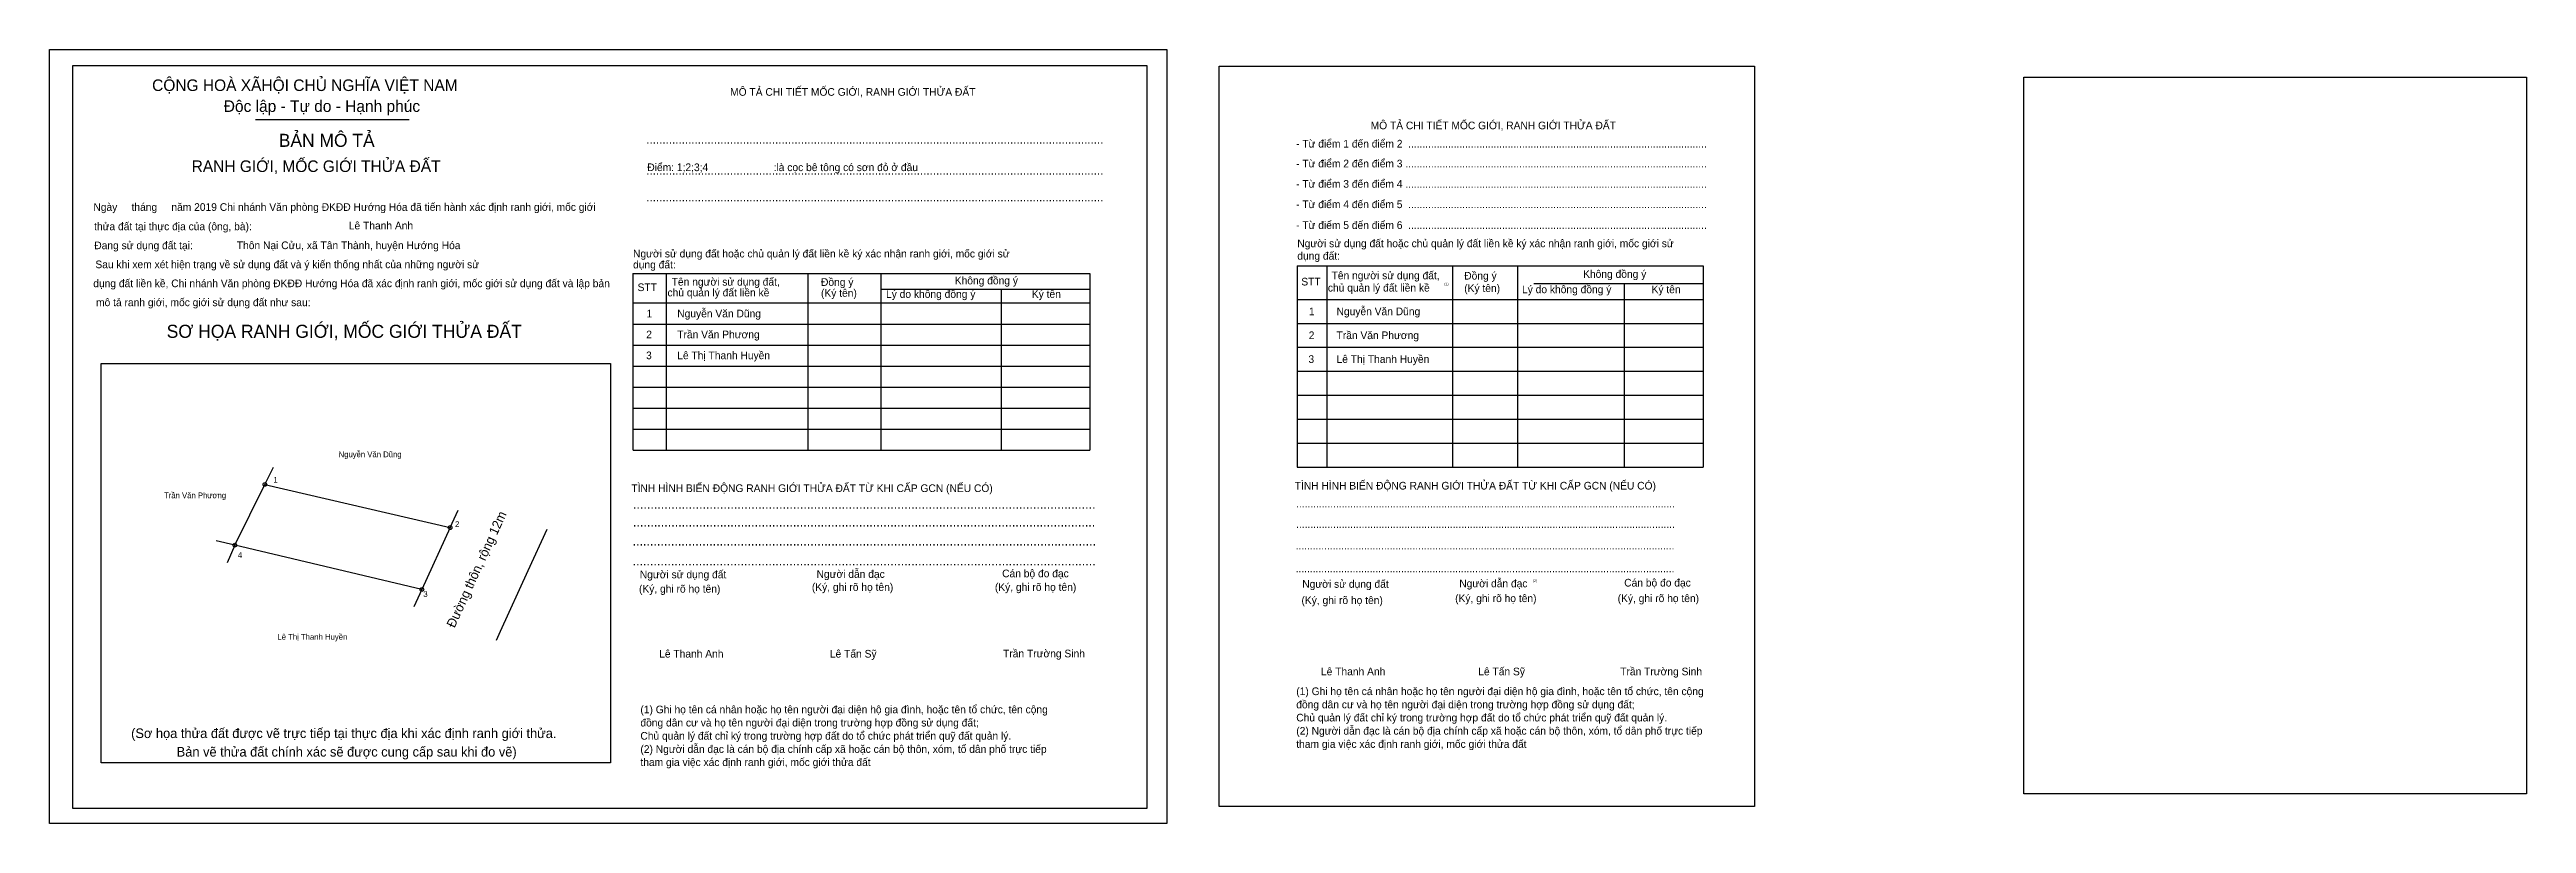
# Model space of a CAD drawing. Extents: x 129 to 540958, y 21 to 1835381.
# Drawn here: x 540624.4 to 540958.4, y 1835277.1 to 1835381.5 of the extents above.
import ezdxf

# ---------------------------------------------------------------- set-up
doc = ezdxf.new("R2010")
doc.units = 0
for name, color, linetype in [('bmtKhungInTrang1', 7, 'Continuous'), ('bmtKhungInTrang2', 7, 'Continuous'), ('bmtNoiDung', 7, 'Continuous'), ('bmtTemplate', 7, 'Continuous'), ('CanhThua', 7, 'Continuous'), ('Level 1', 7, 'Continuous'), ('Level 10', 7, 'Continuous'), ('Level 23', 7, 'Continuous'), ('MocDinhThua', 7, 'Continuous'), ('RauThua', 7, 'Continuous'), ('SoHieuDinhThua', 7, 'Continuous'), ('TenChuLanCan', 7, 'Continuous')]:
    doc.layers.add(name, color=color, linetype=linetype)

msp = doc.modelspace()

# ---------------------------------------------------------------- linework, layer by layer
at = {"layer": 'bmtKhungInTrang1'}
for points in [[(540624.42, 1835381.45), (540775.07, 1835381.45), (540775.07, 1835277.1), (540624.42, 1835277.1)], [(540627.54, 1835379.31), (540772.39, 1835379.31), (540772.39, 1835279.14), (540627.54, 1835279.14)]]:
    msp.add_lwpolyline(points, close=True, dxfattribs=at)
at = {"layer": 'bmtKhungInTrang2'}
msp.add_lwpolyline([(540782.15, 1835379.21), (540854.32, 1835379.21), (540854.32, 1835279.39), (540782.15, 1835279.39)], close=True, dxfattribs=at)
at = {"layer": 'bmtTemplate'}
for p, q in [((540652.21, 1835372.01), (540672.9, 1835372.01)), ((540796.63, 1835352.28), (540796.63, 1835325.15)), ((540813.61, 1835352.28), (540813.61, 1835325.15)), ((540822.34, 1835352.32), (540822.34, 1835325.15)), ((540847.41, 1835352.28), (540847.41, 1835325.15)), ((540707.56, 1835351.25), (540707.56, 1835327.42)), ((540726.66, 1835351.25), (540726.66, 1835327.42)), ((540736.5, 1835351.27), (540736.5, 1835327.42)), ((540736.5, 1835349.15), (540764.71, 1835349.15)), ((540764.71, 1835351.25), (540764.71, 1835327.42)), ((540824.56, 1835349.89), (540847.41, 1835349.89)), ((540703.1, 1835347.28), (540764.71, 1835347.28)), ((540792.67, 1835347.76), (540847.41, 1835347.76)), ((540703.1, 1835344.44), (540764.71, 1835344.44)), ((540703.1, 1835341.6), (540764.71, 1835341.6)), ((540792.67, 1835344.53), (540847.41, 1835344.53)), ((540703.1, 1835338.77), (540764.71, 1835338.77)), ((540792.67, 1835341.3), (540847.41, 1835341.3)), ((540792.67, 1835338.07), (540847.41, 1835338.07)), ((540703.1, 1835335.93), (540764.71, 1835335.93)), ((540792.67, 1835334.84), (540847.41, 1835334.84)), ((540703.1, 1835333.1), (540764.71, 1835333.1)), ((540792.67, 1835331.61), (540847.41, 1835331.61)), ((540703.1, 1835330.26), (540764.71, 1835330.26)), ((540792.67, 1835328.38), (540847.41, 1835328.38)), ((540703.1, 1835327.42), (540764.71, 1835327.42)), ((540792.67, 1835325.15), (540847.41, 1835325.15))]:
    msp.add_line(p, q, dxfattribs=at)
for points in [[(540627.54, 1835379.31), (540772.39, 1835379.31), (540772.39, 1835279.14), (540627.54, 1835279.14)], [(540890.65, 1835377.71), (540958.41, 1835377.71), (540958.41, 1835281.08), (540890.65, 1835281.08)], [(540631.37, 1835285.26), (540631.37, 1835339.13), (540700.04, 1835339.13), (540700.04, 1835285.26)]]:
    msp.add_lwpolyline(points, close=True, dxfattribs=at)
for points in [[(540792.64, 1835352.28), (540847.41, 1835352.28)], [(540792.64, 1835352.28), (540792.64, 1835325.15)], [(540703.06, 1835351.25), (540764.71, 1835351.25)], [(540703.06, 1835351.25), (540703.06, 1835327.42)], [(540752.72, 1835349.12), (540752.72, 1835327.42)], [(540836.76, 1835349.86), (540836.76, 1835325.15)]]:
    msp.add_lwpolyline(points, dxfattribs=at)
at = {"layer": 'CanhThua'}
for p, q in [((540649.41, 1835314.63), (540653.46, 1835322.81)), ((540653.46, 1835322.81), (540678.43, 1835316.99)), ((540678.43, 1835316.99), (540674.63, 1835308.65)), ((540674.63, 1835308.65), (540649.41, 1835314.63))]:
    msp.add_line(p, q, dxfattribs=at)
at = {"layer": 'Level 10'}
for p, q in [((540688.95, 1835311.2), (540691.5, 1835316.8)), ((540685.23, 1835303.02), (540688.95, 1835311.2))]:
    msp.add_line(p, q, dxfattribs=at)
at = {"layer": 'Level 23'}
msp.add_line((540684.69, 1835301.83), (540685.23, 1835303.02), dxfattribs=at)
at = {"layer": 'MocDinhThua'}
for centre in [(540653.46, 1835322.81), (540649.41, 1835314.63), (540678.43, 1835316.99), (540674.63, 1835308.65)]:
    msp.add_circle(centre, 0.25, dxfattribs=at)
at = {"layer": 'RauThua'}
for p, q in [((540653.46, 1835322.81), (540654.61, 1835325.13)), ((540678.43, 1835316.99), (540679.5, 1835319.35)), ((540649.41, 1835314.63), (540646.89, 1835315.23)), ((540649.41, 1835314.63), (540648.39, 1835312.24)), ((540674.63, 1835308.65), (540673.55, 1835306.29))]:
    msp.add_line(p, q, dxfattribs=at)

# ---------------------------------------------------------------- texts
at = {"layer": 'bmtNoiDung'}
for s, height, p in [('Lê Thanh Anh', 1.0326, (540664.77, 1835357.2)), ('Thôn Nại Cửu, xã Tân Thành, huyện Hướng Hóa', 1.0326, (540649.67, 1835354.54)), ('1', 1.03, (540704.92, 1835345.34)), ('Nguyễn Văn Dũng ', 1.0326, (540709.06, 1835345.34)), ('1', 1.03, (540794.24, 1835345.63)), ('Nguyễn Văn Dũng ', 1.0326, (540797.96, 1835345.63)), ('2', 1.03, (540704.88, 1835342.52)), ('Trần Văn Phương ', 1.0326, (540709.06, 1835342.52)), ('2', 1.03, (540794.21, 1835342.41)), ('Trần Văn Phương ', 1.0326, (540797.96, 1835342.41)), ('3', 1.03, (540704.85, 1835339.7)), ('Lê Thị Thanh Huyền ', 1.0326, (540709.06, 1835339.7)), ('3', 1.03, (540794.17, 1835339.2)), ('Lê Thị Thanh Huyền ', 1.0326, (540797.96, 1835339.2)), ('Lê Thanh Anh', 1.0326, (540706.62, 1835299.47)), ('Lê Tấn Sỹ', 1.033, (540729.64, 1835299.47)), ('Trần Trường Sinh', 1.0326, (540752.99, 1835299.5)), ('Lê Thanh Anh', 1.0326, (540795.86, 1835297.08)), ('Lê Tấn Sỹ', 1.033, (540817.07, 1835297.08)), ('Trần Trường Sinh', 1.0326, (540836.21, 1835297.08))]:
    msp.add_text(s, height=height, dxfattribs=at).set_placement(p)
at = {"layer": 'bmtTemplate'}
for s, height, p in [('CỘNG HOÀ XÃHỘI CHỦ NGHĨA VIỆT NAM', 1.562, (540638.25, 1835375.86)), ('MÔ TẢ CHI TIẾT MỐC GIỚI, RANH GIỚI THỬA ĐẤT', 1.0326, (540716.19, 1835375.22)), ('Độc lập - Tự do - Hạnh phúc', 1.562, (540647.91, 1835373.04)), ('MÔ TẢ CHI TIẾT MỐC GIỚI, RANH GIỚI THỬA ĐẤT', 1.0322, (540802.56, 1835370.7)), ('BẢN MÔ TẢ', 1.757, (540655.33, 1835368.33)), ('..............................................................................................................................................', 1.1685, (540704.88, 1835368.74)), ('- Từ điểm 1 đến điểm 2  .........................................................................................................', 1.03222, (540792.5, 1835368.24)), ('RANH GIỚI, MỐC GIỚI THỬA ĐẤT', 1.562, (540643.58, 1835364.94)), ('Điểm: 1;2;3;4                       :là cọc bê tông có sơn đỏ ở đầu', 1.0326, (540705.02, 1835365.06)), ('..............................................................................................................................................', 1.1685, (540704.88, 1835364.57)), ('- Từ điểm 2 đến điểm 3 ..........................................................................................................', 1.03222, (540792.5, 1835365.56)), ('- Từ điểm 3 đến điểm 4 ..........................................................................................................', 1.03222, (540792.5, 1835362.82)), ('Ngày     tháng     năm 2019 Chi nhánh Văn phòng ĐKĐĐ Hướng Hóa đã tiến hành xác định ranh giới, mốc giới ', 1.03261, (540630.33, 1835359.7)), ('thửa đất tại thực địa của (ông, bà):', 1.0326, (540630.42, 1835357.09)), ('..............................................................................................................................................', 1.1685, (540704.88, 1835360.97)), ('- Từ điểm 4 đến điểm 5  .........................................................................................................', 1.03222, (540792.5, 1835360.07)), ('- Từ điểm 5 đến điểm 6  .........................................................................................................', 1.03222, (540792.5, 1835357.26)), ('Đang sử dụng đất tại:', 1.0326, (540630.45, 1835354.53)), ('Người sử dụng đất hoặc chủ quản lý đất liền kề ký xác nhận ranh giới, mốc giới sử', 1.0322, (540792.67, 1835354.8)), ('Sau khi xem xét hiện trạng về sử dụng đất và ý kiến thống nhất của những người sử ', 1.0326, (540630.6, 1835351.97)), ('dụng đất:', 1.033, (540703.1, 1835351.94)), ('Người sử dụng đất hoặc chủ quản lý đất liền kề ký xác nhận ranh giới, mốc giới sử', 1.0326, (540703.1, 1835353.42)), ('dụng đất:', 1.032, (540792.67, 1835353.12)), ('Tên người sử dụng đất,', 1.0322, (540797.29, 1835350.48)), ('Đồng ý', 1.032, (540815.18, 1835350.44)), ('Không đồng ý', 1.0322, (540831.21, 1835350.67)), ('dụng đất liền kề, Chi nhánh Văn phòng ĐKĐĐ Hướng Hóa đã xác định ranh giới, mốc giới sử dụng đất và lập bản', 1.03261, (540630.31, 1835349.41)), ('STT', 1.033, (540703.71, 1835348.88)), ('chủ quản lý đất liền kề', 1.0326, (540707.74, 1835348.17)), ('Tên người sử dụng đất,', 1.0326, (540708.31, 1835349.62)), ('Đồng ý', 1.033, (540728.44, 1835349.59)), ('(Ký tên)', 1.033, (540728.44, 1835348.11)), ('Lý do không đồng ý', 1.0326, (540737.21, 1835347.97)), ('Không đồng ý', 1.0326, (540746.48, 1835349.79)), ('Ký tên', 1.033, (540756.87, 1835347.97)), ('STT', 1.032, (540793.21, 1835349.64)), ('chủ quản lý đất liền kề', 1.0322, (540796.79, 1835348.82)), ('(1)', 0.344, (540812.49, 1835349.67)), ('(Ký tên)', 1.032, (540815.18, 1835348.76)), ('Lý do không đồng ý', 1.0322, (540822.97, 1835348.6)), ('Ký tên', 1.032, (540840.44, 1835348.6)), ('mô tả ranh giới, mốc giới sử dụng đất như sau:', 1.0326, (540630.69, 1835346.85)), ('SƠ HỌA RANH GIỚI, MỐC GIỚI THỬA ĐẤT', 1.7627, (540640.21, 1835342.58)), ('TÌNH HÌNH BIẾN ĐỘNG RANH GIỚI THỬA ĐẤT TỪ KHI CẤP GCN (NẾU CÓ)', 1.0326, (540702.87, 1835321.79)), ('TÌNH HÌNH BIẾN ĐỘNG RANH GIỚI THỬA ĐẤT TỪ KHI CẤP GCN (NẾU CÓ)', 1.0322, (540792.32, 1835322.13)), ('.....................................................................................................................................', 1.26218, (540703.09, 1835319.55)), ('.....................................................................................................................................', 1.03376, (540792.5, 1835319.71)), ('.....................................................................................................................................', 1.26471, (540703.03, 1835314.58)), ('.....................................................................................................................................', 1.26153, (540703.09, 1835317.14)), ('.....................................................................................................................................', 1.03376, (540792.5, 1835316.96)), ('.....................................................................................................................................', 1.26405, (540703.03, 1835311.89)), ('Người sử dụng đất', 1.0326, (540704.01, 1835310.16)), ('Người dẫn đạc', 1.0326, (540727.84, 1835310.22)), ('Cán bộ đo đạc', 1.0326, (540752.87, 1835310.3)), ('.....................................................................................................................................', 1.03376, (540792.44, 1835314.05)), ('(Ký, ghi rõ họ tên)', 1.0326, (540703.9, 1835308.23)), ('(Ký, ghi rõ họ tên)', 1.0326, (540727.21, 1835308.46)), ('(Ký, ghi rõ họ tên)', 1.0326, (540751.89, 1835308.46)), ('.....................................................................................................................................', 1.03376, (540792.44, 1835310.98)), ('Người sử dụng đất', 1.0322, (540793.34, 1835308.88)), ('(Ký, ghi rõ họ tên)', 1.0322, (540813.95, 1835306.95)), ('Người dẫn đạc', 1.0322, (540814.51, 1835308.95)), ('(2)', 0.344, (540824.42, 1835309.66)), ('(Ký, ghi rõ họ tên)', 1.0322, (540835.87, 1835306.95)), ('Cán bộ đo đạc', 1.0322, (540836.75, 1835309.05)), ('(Ký, ghi rõ họ tên)', 1.0322, (540793.23, 1835306.69)), ('(1) Ghi họ tên cá nhân hoặc họ tên người đại diện hộ gia đình, hoặc tên tổ chức, tên cộng', 1.0322, (540792.53, 1835294.41)), ('đồng dân cư và họ tên người đại diện trong trường hợp đồng sử dụng đất;', 1.0322, (540704.09, 1835290.18)), ('(1) Ghi họ tên cá nhân hoặc họ tên người đại diện hộ gia đình, hoặc tên tổ chức, tên cộng', 1.0322, (540704.09, 1835291.96)), ('đồng dân cư và họ tên người đại diện trong trường hợp đồng sử dụng đất;', 1.0322, (540792.53, 1835292.63)), ('Chủ quản lý đất chỉ ký trong trường hợp đất do tổ chức phát triển quỹ đất quản lý.', 1.0322, (540792.53, 1835290.86)), ('(Sơ họa thửa đất được vẽ trực tiếp tại thực địa khi xác định ranh giới thửa.', 1.2932, (540635.42, 1835288.62)), ('Chủ quản lý đất chỉ ký trong trường hợp đất do tổ chức phát triển quỹ đất quản lý.', 1.0322, (540704.09, 1835288.4)), ('tham gia việc xác định ranh giới, mốc giới thửa đất', 1.0322, (540792.53, 1835287.3)), ('(2) Người dẫn đạc là cán bộ địa chính cấp xã hoặc cán bộ thôn, xóm, tổ dân phố trực tiếp', 1.0322, (540792.53, 1835289.08)), ('Bản vẽ thửa đất chính xác sẽ được cung cấp sau khi đo vẽ)', 1.2932, (540641.56, 1835286.12)), ('tham gia việc xác định ranh giới, mốc giới thửa đất', 1.0322, (540704.09, 1835284.85)), ('(2) Người dẫn đạc là cán bộ địa chính cấp xã hoặc cán bộ thôn, xóm, tổ dân phố trực tiếp', 1.0322, (540704.09, 1835286.62))]:
    msp.add_text(s, height=height, dxfattribs=at).set_placement(p)
at = {"layer": 'Level 1'}
msp.add_text('Đường thôn, rộng 12m', height=1.25, rotation=65.4613, dxfattribs=at).set_placement((540679.03, 1835303.39))
at = {"layer": 'SoHieuDinhThua'}
for s, p in [('1', (540654.61, 1835323.06)), ('2', (540679.1, 1835317.08)), ('4', (540649.81, 1835312.9)), ('3', (540674.82, 1835307.64))]:
    msp.add_text(s, height=0.778, dxfattribs=at).set_placement(p)
at = {"layer": 'TenChuLanCan'}
for s, p in [('Nguyễn Văn Dũng', (540663.39, 1835326.48)), ('Trần Văn Phương', (540639.85, 1835320.95)), ('Lê Thị Thanh Huyền', (540655.14, 1835301.88))]:
    msp.add_text(s, height=0.7779, dxfattribs=at).set_placement(p)

doc.saveas('drawing.dxf')
